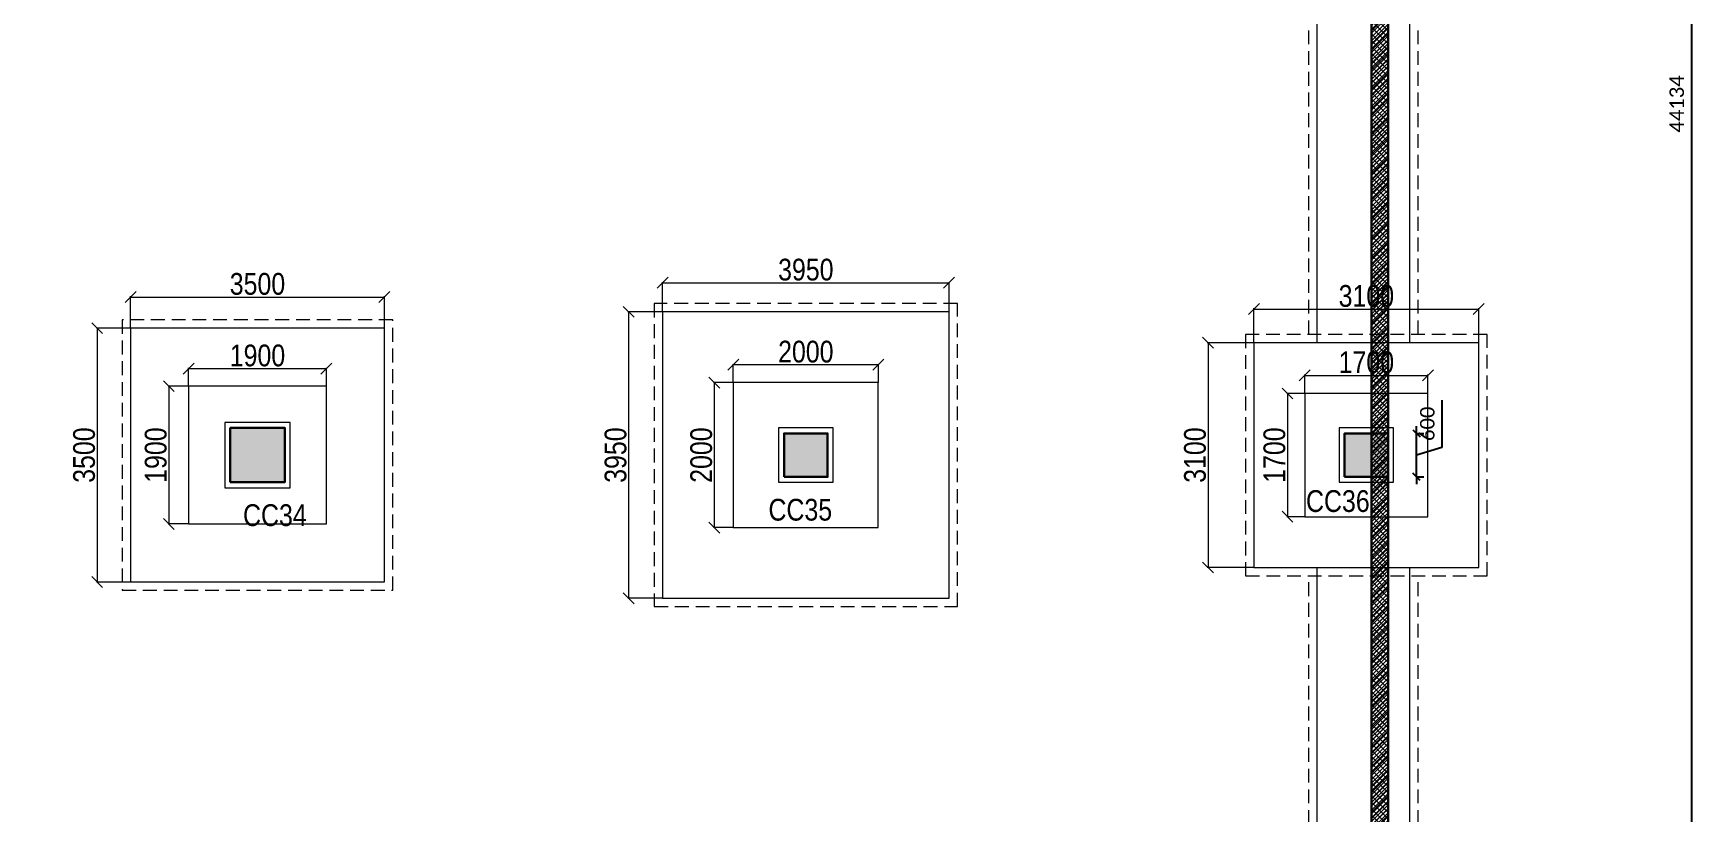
# Model space of a CAD drawing. Header units: millimetres. Extents: x 1112055 to 3390982, y -148532 to 766891.
# Drawn here: x 1975144 to 1998110, y 344574 to 355322 of the extents above; entities that cross this region are included whole.
import ezdxf

# ---------------------------------------------------------------- set-up
doc = ezdxf.new("R2010")
doc.units = ezdxf.units.MM
doc.header["$PDMODE"] = 35
doc.header["$PDSIZE"] = -25
doc.linetypes.add('DASHED2', pattern=[0.375, 0.25, -0.125])
doc.linetypes.add('Hidden', pattern=[9.525, 6.35, -3.175])
for name, color, linetype, lineweight in [('A_COL', 5, 'Continuous', 25), ('A_R.C.C', 5, 'Continuous', 25), ('B COL. NO.', 3, 'Continuous', 20), ('B FINAL COLUMN', 1, 'Continuous', 30), ('B FOOTING', 49, 'Continuous', 20), ('B FOOTING DIM', 234, 'Continuous', 9), ('B HATCH', 250, 'Continuous', 0), ('B P.C.C', 251, 'Continuous', 0)]:
    doc.layers.add(name, color=color, linetype=linetype, lineweight=lineweight)
for name, color, linetype, lineweight, true_color in [('A_COL HATCH', 7, 'Continuous', 0, 0xc0c0c0), ('A_R.C.C HATCH', 7, 'Continuous', 0, 0xc0c0c0), ('B Pedestal', 7, 'Continuous', 9, 0x5c8948), ('B-COL HT', 7, 'Continuous', 0, 0x4e4f45)]:
    doc.layers.add(name, color=color, linetype=linetype, lineweight=lineweight, true_color=true_color)
doc.styles.add('Cali', font='calibri.ttf')
doc.styles.add('SWINC', font='swissc.ttf')
doc.dimstyles.new('1.100', dxfattribs={"dimtxt": 200, "dimasz": 100, "dimexe": 100, "dimexo": 100, "dimgap": 100, "dimtad": 1, "dimdec": 0, "dimzin": 0, "dimdsep": 46, "dimtxsty": 'Cali', "dimblk": 'OBLIQUE', "dimcen": 0, "dimdle": 100, "dimclrd": 256, "dimclre": 256, "dimclrt": 3, "dimadec": 0, "dimazin": 0, "dimtfac": 1, "dimtdec": 0, "dimtofl": 0, "dimtmove": 1, "dimatfit": 0, "dimfxl": 100, "dimfxlon": 1, "dimtolj": 1, "dimtzin": 0, "dimlwd": -1, "dimlwe": -1, "dimarcsym": 0})
doc.dimstyles.new('BHOOMI', dxfattribs={"dimtxt": 230, "dimasz": 150, "dimexe": 10, "dimexo": 0, "dimgap": 25, "dimtad": 1, "dimdec": 0, "dimzin": 0, "dimdsep": 46, "dimtxsty": 'SWINC', "dimblk": 'OBLIQUE', "dimcen": 0.09, "dimclrd": 250, "dimclre": 250, "dimclrt": 256, "dimaunit": 1, "dimadec": 3, "dimazin": 0, "dimtfac": 1, "dimtdec": 0, "dimtofl": 0, "dimtmove": 1, "dimatfit": 3, "dimfxl": 100, "dimtolj": 1, "dimtzin": 0, "dimlwd": 9, "dimlwe": 5, "dimarcsym": 0})

# ---------------------------------------------------------------- blocks, each defined once
blk = doc.blocks.new('A$C4824')
at = {"layer": 'A_R.C.C HATCH'}
h = blk.add_hatch(dxfattribs=at)
h.set_pattern_fill('ANSI31', color=256, scale=300, style=0)
h.set_pattern_definition([(45, (33068.957, -102038.65), (-26.516504, 26.516504), [])])
h.paths.add_polyline_path([(37226, 109791), (32724, 109791), (32724, 109205), (0, 109205), (0, 0), (50920, 0), (50920, 39880), (63550, 39880), (63550, 113021), (37226, 112559)])
h.paths.add_polyline_path([(48260, 112523), (44975, 112465), (44975, 109245), (48260, 109244)], flags=16)
h.paths.add_polyline_path([(42405, 109791), (42405, 112420), (37456, 112333), (37456, 109791)], flags=0)
h.paths.add_polyline_path([(42635, 106355), (44065, 106355), (44065, 112449), (42635, 112424)], flags=0)
h.paths.add_polyline_path([(44745, 112461), (44282, 112453), (44282, 99895), (28740, 99895), (28740, 100125), (44065, 100125), (44065, 106125), (28740, 106125), (28740, 106355), (42405, 106355), (42405, 109561), (32954, 109561), (32954, 108975), (230, 108975), (230, 230), (50690, 230), (50690, 40110), (63320, 40110), (63320, 109014), (44745, 109015)], flags=16)
h.paths.add_polyline_path([(55920, 109244), (48490, 109244), (48490, 112527), (55920, 112657)], flags=16)
h.paths.add_polyline_path([(63320, 109244), (63320, 112787), (56145, 112661), (56145, 109244)], flags=16)
at = {"layer": 'A_R.C.C'}
for points in [[(37226, 109791), (32724, 109791), (32724, 109205), (0, 109205), (0, 0), (50920, 0), (50920, 39880), (63550, 39880), (63550, 113021), (37226, 112559)], [(44745, 112461), (44282, 112453), (44282, 99895), (28740, 99895), (28740, 100125), (44065, 100125), (44065, 106125), (28740, 106125), (28740, 106355), (42405, 106355), (42405, 109561), (32954, 109561), (32954, 108975), (230, 108975), (230, 230), (50690, 230), (50690, 40110), (63320, 40110), (63320, 109014), (44745, 109015)]]:
    blk.add_lwpolyline(points, close=True, dxfattribs=at)
blk = doc.blocks.new('A$C17056')
at = {"layer": 'A_COL HATCH'}
for points in [[(-15965, -24995), (-15965, -24245), (-15215, -24245), (-15215, -24995)], [(-8330, -24920), (-8330, -24320), (-7730, -24320), (-7730, -24920)], [(-600, -24920), (-600, -24320), (0, -24320), (0, -24920)]]:
    blk.add_hatch(color=256, dxfattribs=at).paths.add_polyline_path(points)
at = {"layer": 'A_COL'}
for points in [[(-15965, -24995), (-15965, -24245), (-15215, -24245), (-15215, -24995)], [(-8330, -24920), (-8330, -24320), (-7730, -24320), (-7730, -24920)], [(-600, -24920), (-600, -24320), (0, -24320), (0, -24920)]]:
    blk.add_lwpolyline(points, close=True, dxfattribs=at)
blk = doc.blocks.new('A$C4b8f6dbc')
at = {"layer": 'A_COL'}
blk.add_blockref('A$C17056', (63550, 115195), dxfattribs=at)
at = {"layer": 'A_R.C.C'}
blk.add_blockref('A$C4824', (0, 8470), dxfattribs=at)
blk = doc.blocks.new('_Oblique')
at = {"color": 0, "linetype": 'ByBlock', "lineweight": -2}
blk.add_line((-0.5, -0.5), (0.5, 0.5), dxfattribs=at)
blk = doc.blocks.new('*D2056')
at = {"layer": 'B FOOTING DIM', "color": 250, "lineweight": 5, "ltscale": 0.5, "transparency": 16777216}
for p, q in [((1991977, 351055), (1991977, 351529)), ((1991977, 351519), (1995077, 351519)), ((1995077, 351055), (1995077, 351529))]:
    blk.add_line(p, q, dxfattribs=at)
at = {"layer": 'Defpoints', "color": 0, "lineweight": 30, "ltscale": 0.5, "transparency": 16777216}
for p in [(1995077, 351519), (1991977, 351055), (1995077, 351055)]:
    blk.add_point(p, dxfattribs=at)
at = {"layer": 'B FOOTING DIM', "color": 250, "lineweight": 5, "ltscale": 0.5, "transparency": 16777216, "xscale": 150, "yscale": 150, "zscale": 150, "rotation": 180}
blk.add_blockref('_Oblique', (1991977, 351519), dxfattribs=at)
at = {"layer": 'B FOOTING DIM', "color": 250, "lineweight": 5, "ltscale": 0.5, "transparency": 16777216, "xscale": 150, "yscale": 150, "zscale": 150}
blk.add_blockref('_Oblique', (1995077, 351519), dxfattribs=at)
at = {"layer": 'B FOOTING DIM', "ltscale": 0.5, "transparency": 16777216, "insert": (1993527, 351698), "char_height": 300, "attachment_point": 5, "style": 'SWINC'}
blk.add_mtext('\\A1;3100', dxfattribs=at)
blk = doc.blocks.new('*D2057')
at = {"layer": 'B FOOTING DIM', "color": 250, "lineweight": 5, "ltscale": 0.5, "transparency": 16777216}
for p, q in [((1991977, 351055), (1991334, 351055)), ((1991344, 351055), (1991344, 347955)), ((1991977, 347955), (1991334, 347955))]:
    blk.add_line(p, q, dxfattribs=at)
at = {"layer": 'Defpoints', "color": 0, "lineweight": 30, "ltscale": 0.5, "transparency": 16777216}
for p in [(1991977, 351055), (1991344, 347955), (1991977, 347955)]:
    blk.add_point(p, dxfattribs=at)
at = {"layer": 'B FOOTING DIM', "color": 250, "lineweight": 5, "ltscale": 0.5, "transparency": 16777216, "xscale": 150, "yscale": 150, "zscale": 150}
for p, rotation in [((1991344, 351055), 90), ((1991344, 347955), 270)]:
    blk.add_blockref('_Oblique', p, dxfattribs=dict(at, rotation=rotation))
at = {"layer": 'B FOOTING DIM', "ltscale": 0.5, "transparency": 16777216, "insert": (1991165, 349505), "char_height": 300, "attachment_point": 5, "rotation": 90, "style": 'SWINC'}
blk.add_mtext('\\A1;3100', dxfattribs=at)
blk = doc.blocks.new('*D2058')
at = {"layer": 'B FOOTING DIM', "color": 250, "lineweight": 5, "ltscale": 0.5, "transparency": 16777216}
for p, q in [((1992677, 350355), (1992429, 350355)), ((1992439, 350355), (1992439, 348655)), ((1992677, 348655), (1992429, 348655))]:
    blk.add_line(p, q, dxfattribs=at)
at = {"layer": 'Defpoints', "color": 0, "lineweight": 30, "ltscale": 0.5, "transparency": 16777216}
for p in [(1992677, 350355), (1992439, 348655), (1992677, 348655)]:
    blk.add_point(p, dxfattribs=at)
at = {"layer": 'B FOOTING DIM', "color": 250, "lineweight": 5, "ltscale": 0.5, "transparency": 16777216, "xscale": 150, "yscale": 150, "zscale": 150}
for p, rotation in [((1992439, 350355), 90), ((1992439, 348655), 270)]:
    blk.add_blockref('_Oblique', p, dxfattribs=dict(at, rotation=rotation))
at = {"layer": 'B FOOTING DIM', "ltscale": 0.5, "transparency": 16777216, "insert": (1992260, 349505), "char_height": 300, "attachment_point": 5, "rotation": 90, "style": 'SWINC'}
blk.add_mtext('\\A1;1700', dxfattribs=at)
blk = doc.blocks.new('*D2059')
at = {"layer": 'B FOOTING DIM', "color": 250, "lineweight": 5, "ltscale": 0.5, "transparency": 16777216}
for p, q in [((1992677, 350355), (1992677, 350615)), ((1992677, 350605), (1994377, 350605)), ((1994377, 350355), (1994377, 350615))]:
    blk.add_line(p, q, dxfattribs=at)
at = {"layer": 'Defpoints', "color": 0, "lineweight": 30, "ltscale": 0.5, "transparency": 16777216}
for p in [(1994377, 350605), (1992677, 350355), (1994377, 350355)]:
    blk.add_point(p, dxfattribs=at)
at = {"layer": 'B FOOTING DIM', "color": 250, "lineweight": 5, "ltscale": 0.5, "transparency": 16777216, "xscale": 150, "yscale": 150, "zscale": 150, "rotation": 180}
blk.add_blockref('_Oblique', (1992677, 350605), dxfattribs=at)
at = {"layer": 'B FOOTING DIM', "color": 250, "lineweight": 5, "ltscale": 0.5, "transparency": 16777216, "xscale": 150, "yscale": 150, "zscale": 150}
blk.add_blockref('_Oblique', (1994377, 350605), dxfattribs=at)
at = {"layer": 'B FOOTING DIM', "ltscale": 0.5, "transparency": 16777216, "insert": (1993527, 350784), "char_height": 300, "attachment_point": 5, "style": 'SWINC'}
blk.add_mtext('\\A1;1700', dxfattribs=at)
blk = doc.blocks.new('*D2069')
at = {"layer": 'B FOOTING DIM', "color": 250, "lineweight": 5, "ltscale": 0.5, "transparency": 16777216}
for p, q in [((1984797, 350505), (1984797, 350761)), ((1986797, 350751), (1984797, 350751)), ((1986797, 350505), (1986797, 350761))]:
    blk.add_line(p, q, dxfattribs=at)
at = {"layer": 'Defpoints', "color": 0, "lineweight": 30, "ltscale": 0.5, "transparency": 16777216}
for p in [(1984797, 350751), (1984797, 350505), (1986797, 350505)]:
    blk.add_point(p, dxfattribs=at)
at = {"layer": 'B FOOTING DIM', "color": 250, "lineweight": 5, "ltscale": 0.5, "transparency": 16777216, "xscale": 150, "yscale": 150, "zscale": 150, "rotation": 180}
blk.add_blockref('_Oblique', (1984797, 350751), dxfattribs=at)
at = {"layer": 'B FOOTING DIM', "color": 250, "lineweight": 5, "ltscale": 0.5, "transparency": 16777216, "xscale": 150, "yscale": 150, "zscale": 150}
blk.add_blockref('_Oblique', (1986797, 350751), dxfattribs=at)
at = {"layer": 'B FOOTING DIM', "ltscale": 0.5, "transparency": 16777216, "insert": (1985797, 350930), "char_height": 300, "attachment_point": 5, "style": 'SWINC'}
blk.add_mtext('\\A1;2000', dxfattribs=at)
blk = doc.blocks.new('*D2070')
at = {"layer": 'B FOOTING DIM', "color": 250, "lineweight": 5, "ltscale": 0.5, "transparency": 16777216}
for p, q in [((1984797, 350505), (1984525, 350505)), ((1984535, 350505), (1984535, 348505)), ((1984797, 348505), (1984525, 348505))]:
    blk.add_line(p, q, dxfattribs=at)
at = {"layer": 'Defpoints', "color": 0, "lineweight": 30, "ltscale": 0.5, "transparency": 16777216}
for p in [(1984797, 350505), (1984535, 348505), (1984797, 348505)]:
    blk.add_point(p, dxfattribs=at)
at = {"layer": 'B FOOTING DIM', "color": 250, "lineweight": 5, "ltscale": 0.5, "transparency": 16777216, "xscale": 150, "yscale": 150, "zscale": 150}
for p, rotation in [((1984535, 350505), 90), ((1984535, 348505), 270)]:
    blk.add_blockref('_Oblique', p, dxfattribs=dict(at, rotation=rotation))
at = {"layer": 'B FOOTING DIM', "ltscale": 0.5, "transparency": 16777216, "insert": (1984356, 349505), "char_height": 300, "attachment_point": 5, "rotation": 90, "style": 'SWINC'}
blk.add_mtext('\\A1;2000', dxfattribs=at)
blk = doc.blocks.new('*D2071')
at = {"layer": 'B FOOTING DIM', "color": 250, "lineweight": 5, "ltscale": 0.5, "transparency": 16777216}
for p, q in [((1983822, 351480), (1983822, 351892)), ((1983822, 351882), (1987772, 351882)), ((1987772, 351480), (1987772, 351892))]:
    blk.add_line(p, q, dxfattribs=at)
at = {"layer": 'Defpoints', "color": 0, "lineweight": 30, "ltscale": 0.5, "transparency": 16777216}
for p in [(1987772, 351882), (1983822, 351480), (1987772, 351480)]:
    blk.add_point(p, dxfattribs=at)
at = {"layer": 'B FOOTING DIM', "color": 250, "lineweight": 5, "ltscale": 0.5, "transparency": 16777216, "xscale": 150, "yscale": 150, "zscale": 150, "rotation": 180}
blk.add_blockref('_Oblique', (1983822, 351882), dxfattribs=at)
at = {"layer": 'B FOOTING DIM', "color": 250, "lineweight": 5, "ltscale": 0.5, "transparency": 16777216, "xscale": 150, "yscale": 150, "zscale": 150}
blk.add_blockref('_Oblique', (1987772, 351882), dxfattribs=at)
at = {"layer": 'B FOOTING DIM', "ltscale": 0.5, "transparency": 16777216, "insert": (1985797, 352061), "char_height": 300, "attachment_point": 5, "style": 'SWINC'}
blk.add_mtext('\\A1;3950', dxfattribs=at)
blk = doc.blocks.new('*D2072')
at = {"layer": 'B FOOTING DIM', "color": 250, "lineweight": 5, "ltscale": 0.5, "transparency": 16777216}
for p, q in [((1983822, 351480), (1983343, 351480)), ((1983353, 351480), (1983353, 347530)), ((1983822, 347530), (1983343, 347530))]:
    blk.add_line(p, q, dxfattribs=at)
at = {"layer": 'Defpoints', "color": 0, "lineweight": 30, "ltscale": 0.5, "transparency": 16777216}
for p in [(1983822, 351480), (1983353, 347530), (1983822, 347530)]:
    blk.add_point(p, dxfattribs=at)
at = {"layer": 'B FOOTING DIM', "color": 250, "lineweight": 5, "ltscale": 0.5, "transparency": 16777216, "xscale": 150, "yscale": 150, "zscale": 150}
for p, rotation in [((1983353, 351480), 90), ((1983353, 347530), 270)]:
    blk.add_blockref('_Oblique', p, dxfattribs=dict(at, rotation=rotation))
at = {"layer": 'B FOOTING DIM', "ltscale": 0.5, "transparency": 16777216, "insert": (1983174, 349505), "char_height": 300, "attachment_point": 5, "rotation": 90, "style": 'SWINC'}
blk.add_mtext('\\A1;3950', dxfattribs=at)
blk = doc.blocks.new('*D1974')
at = {"layer": 'B FOOTING DIM', "color": 250, "lineweight": 5, "ltscale": 0.5, "transparency": 16777216}
for p, q in [((1977285, 350455), (1977285, 350708)), ((1979185, 350455), (1979185, 350708)), ((1977285, 350698), (1979185, 350698))]:
    blk.add_line(p, q, dxfattribs=at)
at = {"layer": 'Defpoints', "color": 0, "lineweight": 30, "ltscale": 0.5, "transparency": 16777216}
for p in [(1979185, 350698), (1977285, 350455), (1979185, 350455)]:
    blk.add_point(p, dxfattribs=at)
at = {"layer": 'B FOOTING DIM', "color": 250, "lineweight": 5, "ltscale": 0.5, "transparency": 16777216, "xscale": 150, "yscale": 150, "zscale": 150, "rotation": 180}
blk.add_blockref('_Oblique', (1977285, 350698), dxfattribs=at)
at = {"layer": 'B FOOTING DIM', "color": 250, "lineweight": 5, "ltscale": 0.5, "transparency": 16777216, "xscale": 150, "yscale": 150, "zscale": 150}
blk.add_blockref('_Oblique', (1979185, 350698), dxfattribs=at)
at = {"layer": 'B FOOTING DIM', "ltscale": 0.5, "transparency": 16777216, "insert": (1978235, 350877), "char_height": 300, "attachment_point": 5, "style": 'SWINC'}
blk.add_mtext('\\A1;1900', dxfattribs=at)
blk = doc.blocks.new('*D1975')
at = {"layer": 'B FOOTING DIM', "color": 250, "lineweight": 5, "ltscale": 0.5, "transparency": 16777216}
for p, q in [((1977285, 350455), (1977002, 350455)), ((1977012, 350455), (1977012, 348555)), ((1977285, 348555), (1977002, 348555))]:
    blk.add_line(p, q, dxfattribs=at)
at = {"layer": 'Defpoints', "color": 0, "lineweight": 30, "ltscale": 0.5, "transparency": 16777216}
for p in [(1977285, 350455), (1977012, 348555), (1977285, 348555)]:
    blk.add_point(p, dxfattribs=at)
at = {"layer": 'B FOOTING DIM', "color": 250, "lineweight": 5, "ltscale": 0.5, "transparency": 16777216, "xscale": 150, "yscale": 150, "zscale": 150}
for p, rotation in [((1977012, 350455), 90), ((1977012, 348555), 270)]:
    blk.add_blockref('_Oblique', p, dxfattribs=dict(at, rotation=rotation))
at = {"layer": 'B FOOTING DIM', "ltscale": 0.5, "transparency": 16777216, "insert": (1976833, 349505), "char_height": 300, "attachment_point": 5, "rotation": 90, "style": 'SWINC'}
blk.add_mtext('\\A1;1900', dxfattribs=at)
blk = doc.blocks.new('*D1976')
at = {"layer": 'B FOOTING DIM', "color": 250, "lineweight": 5, "ltscale": 0.5, "transparency": 16777216}
for p, q in [((1976485, 351255), (1976485, 351695)), ((1976485, 351685), (1979985, 351685)), ((1979985, 351255), (1979985, 351695))]:
    blk.add_line(p, q, dxfattribs=at)
at = {"layer": 'Defpoints', "color": 0, "lineweight": 30, "ltscale": 0.5, "transparency": 16777216}
for p in [(1979985, 351685), (1976485, 351255), (1979985, 351255)]:
    blk.add_point(p, dxfattribs=at)
at = {"layer": 'B FOOTING DIM', "color": 250, "lineweight": 5, "ltscale": 0.5, "transparency": 16777216, "xscale": 150, "yscale": 150, "zscale": 150, "rotation": 180}
blk.add_blockref('_Oblique', (1976485, 351685), dxfattribs=at)
at = {"layer": 'B FOOTING DIM', "color": 250, "lineweight": 5, "ltscale": 0.5, "transparency": 16777216, "xscale": 150, "yscale": 150, "zscale": 150}
blk.add_blockref('_Oblique', (1979985, 351685), dxfattribs=at)
at = {"layer": 'B FOOTING DIM', "ltscale": 0.5, "transparency": 16777216, "insert": (1978235, 351864), "char_height": 300, "attachment_point": 5, "style": 'SWINC'}
blk.add_mtext('\\A1;3500', dxfattribs=at)
blk = doc.blocks.new('*D1977')
at = {"layer": 'B FOOTING DIM', "color": 250, "lineweight": 5, "ltscale": 0.5, "transparency": 16777216}
for p, q in [((1976485, 351255), (1976014, 351255)), ((1976024, 351255), (1976024, 347755)), ((1976485, 347755), (1976014, 347755))]:
    blk.add_line(p, q, dxfattribs=at)
at = {"layer": 'Defpoints', "color": 0, "lineweight": 30, "ltscale": 0.5, "transparency": 16777216}
for p in [(1976485, 351255), (1976024, 347755), (1976485, 347755)]:
    blk.add_point(p, dxfattribs=at)
at = {"layer": 'B FOOTING DIM', "color": 250, "lineweight": 5, "ltscale": 0.5, "transparency": 16777216, "xscale": 150, "yscale": 150, "zscale": 150}
for p, rotation in [((1976024, 351255), 90), ((1976024, 347755), 270)]:
    blk.add_blockref('_Oblique', p, dxfattribs=dict(at, rotation=rotation))
at = {"layer": 'B FOOTING DIM', "ltscale": 0.5, "transparency": 16777216, "insert": (1975845, 349505), "char_height": 300, "attachment_point": 5, "rotation": 90, "style": 'SWINC'}
blk.add_mtext('\\A1;3500', dxfattribs=at)
blk = doc.blocks.new('*D3073')
at = {"transparency": 16777216}
for p, q in [((1998010, 376514), (1998010, 332180)), ((1998010, 376414), (1998110, 376414)), ((1998010, 332280), (1998110, 332280))]:
    blk.add_line(p, q, dxfattribs=at)
at = {"layer": 'Defpoints', "color": 0, "transparency": 16777216}
for p in [(1993597, 376414), (1993597, 332280), (1998010, 332280)]:
    blk.add_point(p, dxfattribs=at)
at = {"transparency": 16777216, "xscale": 100, "yscale": 100, "zscale": 100}
for p, rotation in [((1998010, 376414), 90), ((1998010, 332280), 270)]:
    blk.add_blockref('_Oblique', p, dxfattribs=dict(at, rotation=rotation))
at = {"color": 3, "transparency": 16777216, "insert": (1997808, 354347), "char_height": 200, "attachment_point": 5, "rotation": 90, "style": 'Cali'}
blk.add_mtext('\\A1;44134', dxfattribs=at)
blk = doc.blocks.new('*D3077')
at = {"transparency": 16777216}
for p, q in [((1994570, 350263), (1994570, 349611)), ((1994218, 349805), (1994218, 349905)), ((1994218, 349805), (1994318, 349805)), ((1994218, 349205), (1994218, 349805)), ((1994570, 349611), (1994218, 349505)), ((1994218, 349205), (1994318, 349205)), ((1994218, 349205), (1994218, 349105))]:
    blk.add_line(p, q, dxfattribs=at)
at = {"layer": 'Defpoints', "color": 0, "transparency": 16777216}
for p in [(1993827, 349805), (1994218, 349805), (1993827, 349205)]:
    blk.add_point(p, dxfattribs=at)
at = {"transparency": 16777216, "xscale": 100, "yscale": 100, "zscale": 100}
for p, rotation in [((1994218, 349805), 270), ((1994218, 349205), 90)]:
    blk.add_blockref('_Oblique', p, dxfattribs=dict(at, rotation=rotation))
at = {"color": 3, "transparency": 16777216, "insert": (1994368, 349937), "char_height": 200, "attachment_point": 5, "rotation": 90, "style": 'Cali'}
blk.add_mtext('\\A1;600', dxfattribs=at)

msp = doc.modelspace()

# ---------------------------------------------------------------- hatches: boundary and pattern name
at = {"layer": 'B HATCH', "lineweight": 0}
h = msp.add_hatch(dxfattribs=at)
h.set_pattern_fill('ANSI37', color=250, scale=20, style=0)
h.set_pattern_definition([(45, (216966.357, -141945.74), (-44.9012806, 44.9012806), []), (135, (216966.357, -141945.74), (-44.9012806, -44.9012806), [])])
h.paths.add_polyline_path([(1993596.9, 376644.1), (1993596.9, 380187.1), (1986421.9, 380061.1), (1986421.9, 376644.3)], flags=16)
h.paths.add_polyline_path([(1967732.9, 377190.9), (1972681.9, 377190.9), (1972681.9, 379819.8), (1967732.9, 379732.9)], flags=16)
h.paths.add_polyline_path([(1974571.9, 379853.2), (1975021.9, 379861.1), (1975021.9, 376643.9), (1974571.9, 376643.9)], flags=16)
h.paths.add_polyline_path([(1930506.9, 376375.7), (1930506.9, 267630.1), (1980966.9, 267630.1), (1980966.9, 307510.1), (1993596.9, 307510.1), (1993596.9, 376414.1), (1974558.5, 376414.7), (1974558.5, 373755.1), (1974341.9, 373755.1), (1974341.9, 379849.1), (1972911.9, 379824), (1972911.9, 373755.1), (1972681.9, 373755.1), (1972681.9, 376960.9), (1963230.9, 376960.9), (1963230.9, 376375.7)], flags=16)
h.paths.add_polyline_path([(1986196.6, 380057.2), (1986196.6, 376644.4), (1978766.9, 376644.6), (1978766.9, 379926.8)], flags=16)
h.paths.add_polyline_path([(1975251.9, 376644.7), (1975251.9, 379865.1), (1978536.9, 379922.8), (1978536.9, 376644.6)], flags=16)
h.paths.add_polyline_path([(1963000.9, 376605.7), (1930276.9, 376605.7), (1930276.9, 267400.1), (1981196.9, 267400.1), (1981196.9, 307280.1), (1993826.9, 307280.1), (1993826.9, 380421.1), (1967502.9, 379959.1), (1967502.9, 377190.9), (1963000.9, 377190.9)])
at = {"layer": 'B-COL HT', "lineweight": 0}
h = msp.add_hatch(color=250, dxfattribs=at)
h.dxf.hatch_style = 1
h.paths.add_polyline_path([(1977860.2, 349130.1), (1978610.2, 349130.1), (1978610.2, 349880.1), (1977860.2, 349880.1)])
h = msp.add_hatch(color=250, dxfattribs=at)
h.dxf.hatch_style = 1
h.paths.add_polyline_path([(1985496.9, 349205.1), (1986096.9, 349205.1), (1986096.9, 349805.1), (1985496.9, 349805.1)])
h = msp.add_hatch(color=250, dxfattribs=at)
h.dxf.hatch_style = 1
h.paths.add_polyline_path([(1993226.9, 349205.1), (1993826.9, 349205.1), (1993826.9, 349805.1), (1993226.9, 349805.1)])

# ---------------------------------------------------------------- linework, layer by layer
at = {"color": 16, "linetype": 'DASHED2', "lineweight": 30, "ltscale": 2500}
msp.add_lwpolyline([(1941476.9, 332280.1), (1993826.9, 332280.1), (1993826.9, 374125.1), (1941476.9, 374125.1)], close=True, dxfattribs=at)
at = {"layer": 'B FINAL COLUMN', "color": 16, "lineweight": 30}
msp.add_lwpolyline([(1963000.9, 376605.7), (1930276.9, 376605.7), (1930276.9, 267400.1), (1981196.9, 267400.1), (1981196.9, 307280.1), (1993826.9, 307280.1), (1993826.9, 380421.1), (1967502.9, 379959.1), (1967502.9, 377190.9), (1963000.9, 377190.9), (1963000.9, 376605.7)], dxfattribs=at)
msp.add_lwpolyline([(1930506.9, 267630.1), (1980966.9, 267630.1), (1980966.9, 307510.1), (1993596.9, 307510.1), (1993596.9, 376414.1), (1974558.5, 376414.7), (1974558.5, 373755.1), (1974341.9, 373755.1), (1974341.9, 379849.1), (1972911.9, 379824), (1972911.9, 373755.1), (1972681.9, 373755.1), (1972681.9, 376960.9), (1963230.9, 376960.9), (1963230.9, 376375.7), (1930506.9, 376375.7)], close=True, dxfattribs=at)
at = {"layer": 'B FINAL COLUMN', "color": 1}
msp.add_lwpolyline([(1977860.2, 349130.1), (1978610.2, 349130.1), (1978610.2, 349880.1), (1977860.2, 349880.1)], close=True, dxfattribs=at)
at = {"layer": 'B FINAL COLUMN'}
for points in [[(1985496.9, 349205.1), (1986096.9, 349205.1), (1986096.9, 349805.1), (1985496.9, 349805.1)], [(1993226.9, 349205.1), (1993826.9, 349205.1), (1993826.9, 349805.1), (1993226.9, 349805.1)]]:
    msp.add_lwpolyline(points, close=True, dxfattribs=at)
at = {"layer": 'B FOOTING'}
for points in [[(1992846.9, 351055.1), (1992846.9, 357565.1)], [(1994126.9, 351055.1), (1994126.9, 357565.1)], [(1992846.9, 343160.1), (1992846.9, 347955.1)], [(1994126.9, 343160.1), (1994126.9, 347955.1)]]:
    msp.add_lwpolyline(points, dxfattribs=at)
for points in [[(1983821.9, 347530.1), (1987771.9, 347530.1), (1987771.9, 351480.1), (1983821.9, 351480.1)], [(1976485.2, 347755.1), (1979985.2, 347755.1), (1979985.2, 351255.1), (1976485.2, 351255.1)], [(1991976.9, 347955.1), (1995076.9, 347955.1), (1995076.9, 351055.1), (1991976.9, 351055.1)], [(1984796.9, 348505.1), (1986796.9, 348505.1), (1986796.9, 350505.1), (1984796.9, 350505.1)], [(1977285.2, 348555.1), (1979185.2, 348555.1), (1979185.2, 350455.1), (1977285.2, 350455.1)], [(1992676.9, 348655.1), (1994376.9, 348655.1), (1994376.9, 350355.1), (1992676.9, 350355.1)]]:
    msp.add_lwpolyline(points, close=True, dxfattribs=at)
at = {"layer": 'B P.C.C', "color": 250, "linetype": 'Hidden', "lineweight": 0, "ltscale": 30}
for points in [[(1992731.9, 351170.1), (1992731.9, 357450.1)], [(1994241.9, 351170.1), (1994241.9, 357450.1)], [(1992731.9, 343275.1), (1992731.9, 347840.1)], [(1994241.9, 343275.1), (1994241.9, 347840.1)]]:
    msp.add_lwpolyline(points, dxfattribs=at)
for points in [[(1983706.9, 347415.1), (1987886.9, 347415.1), (1987886.9, 351595.1), (1983706.9, 351595.1)], [(1976370.2, 347640.1), (1980100.2, 347640.1), (1980100.2, 351370.1), (1976370.2, 351370.1)], [(1991861.9, 347840.1), (1995191.9, 347840.1), (1995191.9, 351170.1), (1991861.9, 351170.1)]]:
    msp.add_lwpolyline(points, close=True, dxfattribs=at)
at = {"layer": 'B Pedestal', "color": 87, "lineweight": 9}
for points in [[(1977785.2, 349055.1), (1978685.2, 349055.1), (1978685.2, 349955.1), (1977785.2, 349955.1)], [(1985421.9, 349130.1), (1986171.9, 349130.1), (1986171.9, 349880.1), (1985421.9, 349880.1)], [(1993151.9, 349130.1), (1993901.9, 349130.1), (1993901.9, 349880.1), (1993151.9, 349880.1)]]:
    msp.add_lwpolyline(points, close=True, dxfattribs=at)

# ---------------------------------------------------------------- block references
at = {"layer": 'B FOOTING'}
msp.add_blockref('A$C4b8f6dbc', (1930276.9, 258930.1), dxfattribs=at)

# ---------------------------------------------------------------- texts
at = {"layer": 'B COL. NO.', "style": 'SWINC'}
for s, p in [('CC35', (1985281.7, 348601.8)), ('CC36', (1992694.8, 348721.1)), ('CC34', (1978035.8, 348526.8))]:
    msp.add_text(s, height=300, dxfattribs=at).set_placement(p)

# ---------------------------------------------------------------- dimensions: what is measured, and where the dimension line sits
for base, p1, p2, picture, middle in [((1998010.1, 332280.1), (1993596.9, 376414.1), (1993596.9, 332280.1), '*D3073', (1997807.7, 354347.1)), ((1994218, 349805.1), (1993826.9, 349205.1), (1993826.9, 349805.1), '*D3077', (1994368, 349710.8))]:
    dim = msp.add_linear_dim(base=base, p1=p1, p2=p2, angle=90, dimstyle='1.100', override={"dimfxl": 0.18, "dimarcsym": 2})
    dim.commit()
    dim.dimension.update_dxf_attribs({"geometry": picture, "text_midpoint": middle})
at = {"layer": 'B FOOTING DIM', "color": 250, "ltscale": 0.5}
for base, p1, p2, picture, middle in [((1987771.9, 351881.9), (1983821.9, 351480.1), (1987771.9, 351480.1), '*D2071', (1985796.9, 352060.9)), ((1979985.2, 351684.8), (1976485.2, 351255.1), (1979985.2, 351255.1), '*D1976', (1978235.2, 351863.6)), ((1995076.9, 351518.6), (1991976.9, 351055.1), (1995076.9, 351055.1), '*D2056', (1993526.9, 351697.6)), ((1979185.2, 350697.9), (1977285.2, 350455.1), (1979185.2, 350455.1), '*D1974', (1978235.2, 350876.9)), ((1984796.9, 350751.2), (1986796.9, 350505.1), (1984796.9, 350505.1), '*D2069', (1985796.9, 350930.4)), ((1994376.9, 350605.4), (1992676.9, 350355.1), (1994376.9, 350355.1), '*D2059', (1993526.9, 350784.4))]:
    dim = msp.add_linear_dim(base=base, p1=p1, p2=p2, dimstyle='BHOOMI', override={"dimtxt": 300, "dimlwd": 5}, dxfattribs=at)
    dim.commit()
    dim.dimension.update_dxf_attribs({"geometry": picture, "text_midpoint": middle})
for base, p1, p2, picture, middle in [((1983352.7, 347530.1), (1983821.9, 351480.1), (1983821.9, 347530.1), '*D2072', (1983173.7, 349505.1)), ((1976024.1, 347755.1), (1976485.2, 351255.1), (1976485.2, 347755.1), '*D1977', (1975845.3, 349505.1)), ((1991344.4, 347955.1), (1991976.9, 351055.1), (1991976.9, 347955.1), '*D2057', (1991165.4, 349505.1)), ((1977012.4, 348555.1), (1977285.2, 350455.1), (1977285.2, 348555.1), '*D1975', (1976833.4, 349505.1)), ((1984535.3, 348505.1), (1984796.9, 350505.1), (1984796.9, 348505.1), '*D2070', (1984356.1, 349505.1)), ((1992439.3, 348655.1), (1992676.9, 350355.1), (1992676.9, 348655.1), '*D2058', (1992260.3, 349505.1))]:
    dim = msp.add_linear_dim(base=base, p1=p1, p2=p2, angle=90, dimstyle='BHOOMI', override={"dimtxt": 300, "dimlwd": 5}, dxfattribs=at)
    dim.commit()
    dim.dimension.update_dxf_attribs({"geometry": picture, "text_midpoint": middle})

doc.saveas('drawing.dxf')
